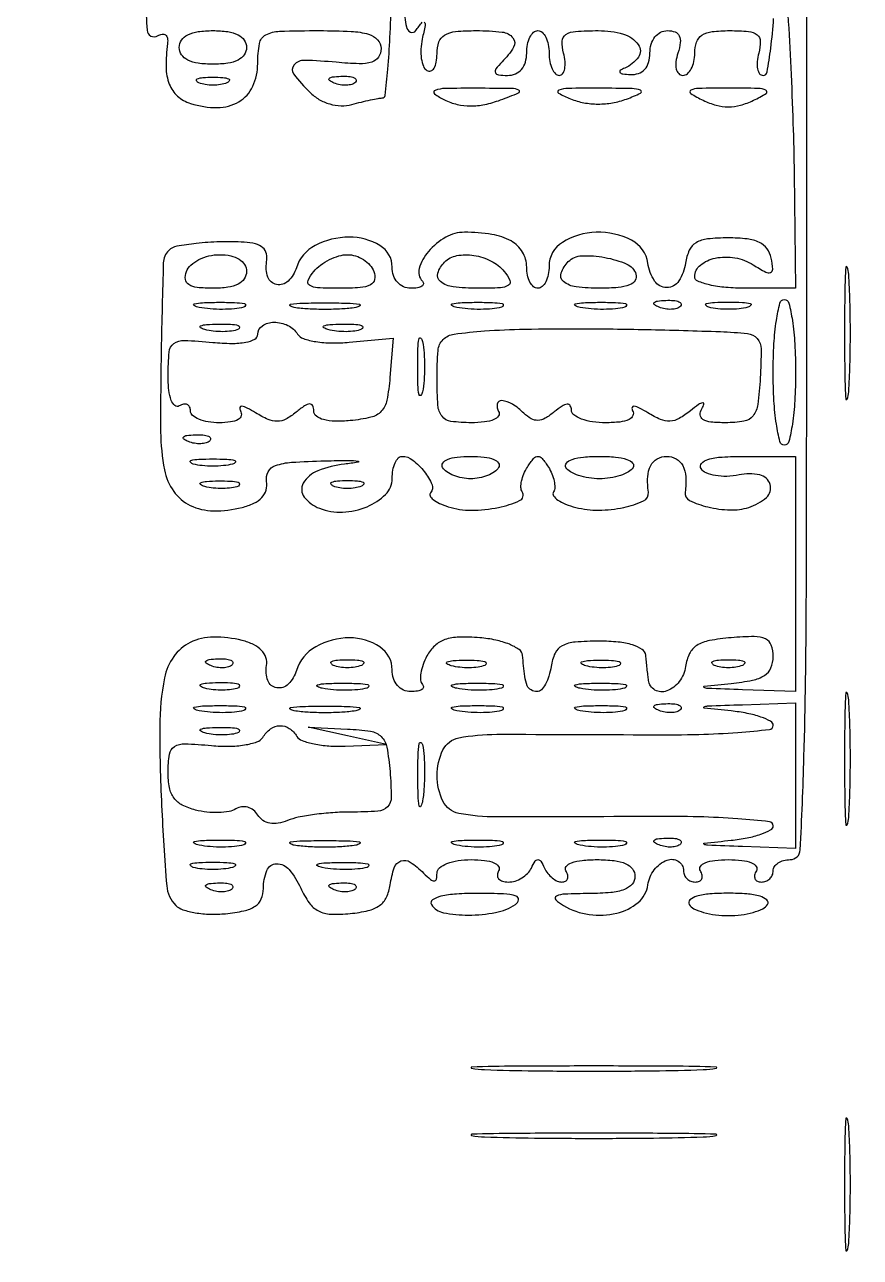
# Model space of a CAD drawing. Extents: x 23 to 255, y 40 to 184.
# Drawn here: x 89.27 to 95.58, y 144.62 to 153.93 of the extents above; entities that cross this region are included whole.
import ezdxf

# ---------------------------------------------------------------- set-up
doc = ezdxf.new("R2010")
doc.units = 0
doc.header["$MEASUREMENT"] = 0

msp = doc.modelspace()

# ---------------------------------------------------------------- linework, layer by layer
for points in [[(207.919475, 175.632891, 0.000007), (191.762556, 175.634099, 0.00002), (173.0434, 175.634494, 0.000013), (151.49745, 175.633531)], [(95.643508, 167.978635, 0.00017), (95.659018, 163.3626, 0.000318), (95.676122, 159.418744, 0.000529), (95.69618, 156.092772, 0.000016), (95.717608, 153.083264, 0.196413), (95.732124, 153.04845, 0.641779), (95.746171, 153.05363, 0.004811), (95.756896, 153.214081, 0.009203), (95.764698, 153.41547, 0.005078), (95.7672, 153.6618, -0.011204), (95.772985, 153.91992, -0.021225), (95.791109, 154.1271, -0.017994), (95.817012, 154.282005, -0.356306), (95.8518, 154.3104, -0.409513), (95.892934, 154.269922, -0.000396), (95.914943, 152.8299, -0.002658), (95.93147, 151.028671, -0.000965), (95.9364, 148.473), (95.9364, 142.6356)], [(95.032198, 154.006053, -0.003667), (95.053948, 153.607559, -0.00363), (95.070747, 153.18713, -0.004981), (95.079342, 152.80875), (95.0904, 151.9416), (94.7097, 151.9416, -0.02161), (94.56379, 151.947909, -0.034733), (94.440831, 151.967231, -0.0387), (94.351941, 151.994988, -0.306809), (94.329, 152.028855, -0.227695), (94.37126, 152.116843, -0.119053), (94.483838, 152.169608, -0.09394), (94.632688, 152.171688, -0.096521), (94.770415, 152.118933, 0.014115), (94.864653, 152.063715, 0.217194), (94.901268, 152.060999, 0.336349), (94.917386, 152.086247, 0.027382), (94.9061, 152.169032, 0.111014), (94.87494, 152.240454, 0.12489), (94.817257, 152.288043, 0.082948), (94.723967, 152.314444, 0.027576), (94.581641, 152.3223, 0.025371), (94.426118, 152.314403, 0.108537), (94.338407, 152.285562, 0.155), (94.287658, 152.228776, 0.070288), (94.259666, 152.13195, -0.108467), (94.209241, 151.996825, -0.253878), (94.117548, 151.946698, -0.254861), (94.025856, 151.996322, -0.10891), (93.975334, 152.131086, 0.243773), (93.851557, 152.304489, 0.126159), (93.584865, 152.36459, 0.131294), (93.329238, 152.288186, 0.260479), (93.2292, 152.109188, -0.048508), (93.222963, 152.045053, -0.068509), (93.204349, 151.990829, -0.088693), (93.176905, 151.954306, -0.18959), (93.1446, 151.9416, -0.182536), (93.112307, 151.953796, -0.0909), (93.084851, 151.988644, -0.070807), (93.066249, 152.040469, -0.050854), (93.06, 152.101749, 0.13601), (93.028485, 152.215461, 0.130601), (92.942575, 152.298823, 0.089839), (92.797161, 152.348861, 0.038072), (92.590757, 152.3646, 0.129952), (92.448972, 152.327117, 0.086294), (92.318416, 152.219567, 0.105174), (92.248827, 152.092182, 0.27563), (92.273377, 151.995023, -0.222224), (92.280661, 151.974946, -0.237774), (92.269688, 151.957293, -0.101051), (92.236375, 151.945271, -0.036245), (92.1858, 151.9416, -0.104655), (92.13013, 151.953381, -0.10773), (92.084666, 151.98665, -0.100734), (92.055061, 152.037924, -0.080888), (92.0448, 152.100933, 0.263454), (91.952312, 152.26428, 0.137308), (91.719453, 152.328095, 0.118807), (91.462517, 152.264693, 0.198817), (91.321323, 152.097009, -0.122667), (91.2593, 151.996175, -0.246707), (91.172281, 151.970067, -0.264814), (91.106258, 152.026818, -0.130651), (91.096759, 152.140727, 0.102772), (91.09502, 152.202357, 0.155158), (91.067587, 152.248031, 0.119681), (91.012206, 152.277133, 0.048898), (90.927559, 152.289742, 0.018559), (90.742089, 152.292162, 0.021311), (90.565369, 152.28036, 0.018849), (90.418423, 152.258603, 0.147081), (90.357621, 152.227199, 0.195688), (90.316671, 152.134377, 0.002452), (90.300783, 151.47485, 0.006231), (90.296636, 150.857854, 0.047611), (90.325819, 150.569587, 0.104547), (90.394867, 150.408247, 0.127784), (90.519592, 150.302361, 0.110194), (90.695632, 150.261106, 0.064238), (90.911962, 150.286665, 0.049524), (91.000048, 150.318308, 0.09383), (91.06072, 150.362633, 0.118088), (91.09244, 150.418337, 0.11282), (91.096207, 150.483357, -0.169457), (91.108655, 150.556357, -0.183847), (91.163488, 150.602781, -0.068736), (91.28533, 150.627689, -0.010134), (91.5372, 150.63881, -0.003173), (91.720812, 150.642025, -0.044577), (91.786515, 150.636895, -0.847124), (91.786499, 150.627936, -0.012524), (91.68525, 150.61385, 0.06431), (91.48383, 150.56421, 0.172377), (91.373558, 150.469145, 0.302458), (91.380791, 150.365247, 0.137729), (91.495089, 150.280121, 0.103282), (91.670371, 150.251731, 0.085979), (91.855068, 150.292412, 0.098824), (91.994922, 150.385112, 0.199704), (92.0448, 150.505012, -0.042366), (92.050246, 150.569172, -0.061992), (92.066608, 150.623371, -0.081415), (92.090653, 150.660112, -0.210227), (92.119041, 150.6726, -0.168363), (92.199865, 150.64459, -0.06023), (92.287151, 150.556936, -0.064239), (92.345467, 150.458463, -0.307082), (92.333791, 150.397591, 0.326714), (92.330245, 150.374724, 0.106572), (92.353301, 150.346793, 0.060156), (92.401229, 150.317525, 0.030189), (92.46753, 150.291986, 0.078663), (92.641165, 150.265685, 0.047863), (92.848081, 150.286933, 0.057853), (93.006828, 150.338408, 0.451148), (93.026742, 150.404169, -0.136073), (93.016943, 150.437854, -0.054171), (93.021578, 150.486172, -0.048324), (93.038324, 150.540224, -0.043661), (93.065582, 150.592039, -0.02686), (93.112743, 150.657371, -0.226729), (93.1446, 150.6726, -0.226729), (93.176457, 150.657371, -0.02686), (93.223618, 150.592039, -0.043661), (93.250876, 150.540224, -0.048324), (93.267622, 150.486172, -0.054171), (93.272257, 150.437854, -0.136073), (93.262458, 150.404169, 0.297134), (93.263152, 150.375348, 0.090474), (93.295433, 150.342859, 0.058279), (93.353949, 150.311517, 0.03236), (93.431134, 150.286741, 0.06407), (93.604165, 150.266239, 0.049738), (93.792826, 150.286965, 0.054309), (93.942232, 150.336033, 0.333163), (93.978863, 150.402806, -0.048535), (93.973758, 150.51763, -0.105922), (93.996606, 150.602284, -0.145794), (94.045843, 150.653652, -0.129981), (94.1175, 150.6726, -0.129981), (94.189157, 150.653652, -0.145794), (94.238394, 150.602284, -0.105922), (94.261242, 150.51763, -0.048535), (94.256137, 150.402806, 0.326328), (94.289821, 150.339568, 0.053908), (94.428007, 150.290254, 0.051094), (94.596364, 150.267735, 0.084752), (94.7379, 150.287425, 0.105067), (94.870016, 150.362491, 0.292851), (94.897692, 150.460595, 0.275105), (94.819484, 150.531872, 0.100217), (94.66356, 150.532242, -0.040942), (94.571515, 150.521558, -0.049251), (94.484612, 150.527189, -0.056725), (94.414887, 150.546971, -0.15816), (94.376567, 150.579477, -0.33475), (94.380265, 150.619344, -0.139839), (94.428968, 150.649499, -0.05423), (94.535164, 150.667528, -0.014954), (94.704707, 150.6726), (95.0904, 150.6726), (95.0904, 149.7843), (95.0904, 148.896), (94.68855, 148.910222, -0.00068), (94.425965, 148.919872, -0.11872), (94.399192, 148.92741, -0.729522), (94.400902, 148.93582, -0.001385), (94.60395, 148.957628, 0.022913), (94.764821, 148.981949, 0.093266), (94.856246, 149.018662, 0.152353), (94.90414, 149.075458, 0.099877), (94.9212, 149.160014, 0.08384), (94.90652, 149.246948, 0.206067), (94.863676, 149.293773, 0.110013), (94.778243, 149.311464, 0.016905), (94.60395, 149.302957, 0.024614), (94.439668, 149.281179, 0.09543), (94.344389, 149.244082, 0.139488), (94.289267, 149.182739, 0.078602), (94.259666, 149.08635, -0.12598), (94.212427, 148.971988, -0.142681), (94.117819, 148.900812, -0.223538), (94.028603, 148.907812, -0.236331), (93.980025, 148.9806, -0.002297), (93.975219, 149.020537, -0.001128), (93.96945, 149.071413, -0.001119), (93.963694, 149.124291, -0.001628), (93.958875, 149.17095, 0.22754), (93.932147, 149.214826, 0.070609), (93.860197, 149.24828, 0.049393), (93.751291, 149.26985, 0.024211), (93.6099, 149.2767, 0.019116), (93.425154, 149.269634, 0.101285), (93.32832, 149.241963, 0.164128), (93.274111, 149.185522, 0.074836), (93.244466, 149.08635, -0.038382), (93.228338, 149.013479, -0.053191), (93.20225, 148.951915, -0.065793), (93.170844, 148.909601, -0.202946), (93.138716, 148.896, -0.129874), (93.092989, 148.908081, -0.16966), (93.06473, 148.940427, -0.063554), (93.046752, 149.009389, -0.007102), (93.028275, 149.17095, 0.221031), (93.003109, 149.213438, 0.053332), (92.929251, 149.253255, 0.044777), (92.826141, 149.284967, 0.031484), (92.705983, 149.302627, 0.026604), (92.548995, 149.307305, 0.07697), (92.442259, 149.288208, 0.10557), (92.366119, 149.24246, 0.082184), (92.30711, 149.1657, 0.036729), (92.277679, 149.099436, 0.047492), (92.261248, 149.034992, 0.055595), (92.258903, 148.981284, 0.181446), (92.273377, 148.949423, -0.222224), (92.280661, 148.929346, -0.237774), (92.269688, 148.911693, -0.101051), (92.236375, 148.899671, -0.036245), (92.1858, 148.896, -0.105148), (92.129557, 148.90796, -0.110472), (92.08419, 148.941675, -0.10159), (92.054901, 148.994139, -0.076818), (92.0448, 149.059499, 0.250253), (91.952151, 149.233016, 0.149723), (91.722625, 149.302183, 0.128354), (91.467291, 149.234297, 0.189286), (91.322848, 149.056216, -0.119188), (91.26037, 148.953061, -0.241714), (91.172518, 148.924472, -0.271664), (91.106115, 148.979302, -0.132212), (91.096207, 149.092723, 0.125544), (91.091713, 149.153315, 0.112544), (91.058827, 149.2072, 0.088382), (90.997796, 149.250992, 0.050088), (90.911962, 149.281935, 0.064238), (90.695632, 149.307494, 0.110194), (90.519592, 149.266239, 0.127784), (90.394867, 149.160353, 0.104547), (90.325819, 148.999013, 0.048702), (90.289415, 148.631435, 0.012652), (90.303643, 148.036609, 0.007063), (90.342111, 147.430103, 0.178854), (90.410404, 147.281756, 0.11932), (90.464292, 147.248874, 0.036231), (90.55795, 147.226159, 0.033995), (90.670212, 147.215175, 0.031231), (90.786192, 147.218988, 0.028025), (90.925462, 147.240227, 0.094755), (91.009969, 147.27559, 0.144332), (91.055761, 147.330083, 0.102848), (91.072259, 147.40857, -0.094309), (91.098633, 147.545503, -0.30358), (91.171317, 147.595548, -0.226163), (91.266425, 147.551775, -0.066873), (91.35403, 147.412376, 0.04617), (91.418027, 147.300552, 0.121449), (91.48717, 147.240274, 0.109575), (91.581019, 147.215608, 0.033738), (91.728158, 147.219835, 0.033407), (91.864132, 147.242191, 0.098793), (91.949876, 147.281173, 0.12737), (92.001632, 147.3434, 0.074972), (92.029534, 147.43665, -0.045771), (92.060152, 147.565925, -0.230992), (92.110763, 147.617285, -0.23737), (92.181279, 147.608253, -0.048009), (92.28168, 147.52548, 0.018208), (92.334248, 147.476607, 0.180052), (92.36205, 147.46626, 0.354955), (92.378444, 147.479576, 0.051663), (92.3832, 147.52548, -0.226479), (92.401978, 147.56481, -0.076668), (92.458265, 147.597553, -0.057201), (92.541661, 147.619699, -0.036337), (92.641993, 147.627, -0.027979), (92.742217, 147.621387, -0.069343), (92.813305, 147.603209, -0.145541), (92.847666, 147.575544, -0.297719), (92.8485, 147.5424, 0.129002), (92.838661, 147.51025, 0.189552), (92.848246, 147.482651, 0.14589), (92.877142, 147.464043, 0.070719), (92.921057, 147.4578, 0.076165), (92.972472, 147.465678, 0.060458), (93.023724, 147.488864, 0.061443), (93.067093, 147.523107, 0.085984), (93.09525, 147.56355, -0.029131), (93.122984, 147.614942, -0.260055), (93.1446, 147.627, -0.260055), (93.166216, 147.614942, -0.029131), (93.19395, 147.56355, 0.058714), (93.218964, 147.523109, 0.055996), (93.25305, 147.488864, 0.060477), (93.29062, 147.46557, 0.108982), (93.325843, 147.4578, 0.121914), (93.353069, 147.464539, 0.187673), (93.36878, 147.482651, 0.151112), (93.369973, 147.510041, 0.074422), (93.3561, 147.5424, -0.324134), (93.358559, 147.575876, -0.131914), (93.398184, 147.603469, -0.062116), (93.478025, 147.62148, -0.024457), (93.590807, 147.627, -0.026953), (93.721355, 147.619958, -0.077288), (93.808818, 147.596498, -0.129068), (93.859108, 147.556406, -0.161646), (93.8778, 147.5001, -0.179177), (93.856281, 147.441978, -0.126423), (93.798646, 147.401687, -0.068055), (93.695443, 147.378318, -0.019838), (93.53235, 147.370627, 0.007169), (93.34887, 147.36663, 0.09929), (93.284649, 147.351318, 0.52387), (93.279923, 147.324383, 0.063134), (93.337107, 147.280616, 0.095969), (93.532801, 147.212312, 0.096357), (93.73955, 147.222172, 0.114347), (93.901335, 147.303841, 0.185725), (93.975334, 147.43665, -0.128927), (94.023077, 147.550358, -0.136427), (94.119624, 147.623095, -0.239389), (94.204501, 147.614968, -0.256783), (94.2444, 147.5424, 0.105053), (94.251258, 147.51012, 0.099167), (94.270718, 147.482651, 0.09642), (94.299793, 147.46424, 0.093332), (94.333993, 147.4578, 0.108972), (94.364021, 147.464423, 0.182303), (94.381909, 147.482651, 0.161196), (94.384541, 147.510074, 0.082592), (94.3713, 147.5424, -0.302575), (94.372431, 147.575605, -0.143113), (94.407712, 147.603259, -0.067954), (94.480351, 147.621406, -0.027283), (94.5828, 147.627, -0.027283), (94.685249, 147.621406, -0.067954), (94.757888, 147.603259, -0.143113), (94.793169, 147.575605, -0.302575), (94.7943, 147.5424, 0.082592), (94.781059, 147.510074, 0.161196), (94.783691, 147.482651, 0.182303), (94.801579, 147.464423, 0.108972), (94.831607, 147.4578, 0.093332), (94.865807, 147.46424, 0.09642), (94.894882, 147.482651, 0.099167), (94.914342, 147.51012, 0.105053), (94.9212, 147.5424, -0.148195), (94.930977, 147.574663, -0.098894), (94.958477, 147.602149, -0.082425), (94.999586, 147.620681, -0.064853), (95.0481, 147.627, 0.399469), (95.125651, 147.700723, 0.005643), (95.153257, 148.4025, 0.006275), (95.171205, 149.561892, 0.000732), (95.175, 152.1531), (95.175, 156.6792)], [(90.183312, 154.335568, 0.018144), (90.193934, 153.890059, 0.567345), (90.273858, 153.848597, -0.097575), (90.307067, 153.861061, -0.210354), (90.332996, 153.854435, -0.185919), (90.347756, 153.829719, -0.07693), (90.348435, 153.79014, 0.03685), (90.337222, 153.611686, 0.089045), (90.361907, 153.482309, 0.120353), (90.423434, 153.393469, 0.104932), (90.522, 153.3375, 0.076803), (90.725148, 153.30596, 0.135097), (90.887877, 153.350619, 0.152673), (90.992058, 153.466711, 0.107504), (91.0296, 153.639301, -0.044113), (91.042886, 153.789598, -0.230086), (91.090416, 153.854973, -0.114903), (91.193612, 153.882541, -0.008063), (91.4949, 153.8874, -0.01148), (91.735635, 153.881872, -0.059575), (91.866575, 153.860078, -0.136968), (91.934392, 153.81792, -0.187754), (91.9602, 153.751614, -0.145258), (91.941175, 153.68751, -0.176021), (91.891368, 153.650012, -0.082018), (91.795564, 153.637176, -0.01615), (91.6218, 153.6481, 0.017126), (91.383279, 153.662627, 0.222794), (91.303936, 153.627967, 0.358306), (91.301719, 153.559601, 0.032437), (91.422912, 153.421574, 0.064165), (91.491898, 153.368337, 0.061936), (91.572938, 153.333559, 0.063262), (91.658343, 153.320188, 0.072934), (91.740162, 153.329776, -0.006107), (91.812019, 153.348128, -0.007051), (91.880949, 153.363813, -0.006382), (91.939616, 153.375515, -0.040491), (91.969848, 153.378645, 0.375762), (91.991154, 153.398143, 0.004695), (92.011314, 153.596237, 0.010906), (92.028088, 153.834729, 0.006592), (92.038061, 154.117763, -0.00379)], [(92.135129, 154.060232, 0.042313), (92.151532, 153.916235, 0.239067), (92.182585, 153.876823, 0.360697), (92.222634, 153.8874, -0.013292), (92.270973, 153.951406, -0.486285)], [(92.286982, 153.951281, -0.215006), (92.29275, 153.9271, -0.006581), (92.271581, 153.824034, 0.040817), (92.261283, 153.74773, 0.049698), (92.264651, 153.675742, 0.05755), (92.280065, 153.618043, 0.161689), (92.306542, 153.586391, 0.229469), (92.335509, 153.583413, 0.171247), (92.360682, 153.6041, 0.093288), (92.37774, 153.649742, 0.042935), (92.3832, 153.713207, -0.081867), (92.397754, 153.801503, -0.17998), (92.440302, 153.853808, -0.111086), (92.523281, 153.880434, -0.022313), (92.6793, 153.8874, -0.02708), (92.875301, 153.876777, -0.196168), (92.95666, 153.832782, -0.320638), (92.96147, 153.761209, -0.058051), (92.87388, 153.65052, 0.02847), (92.827412, 153.598436, 0.273085), (92.823472, 153.57015, 0.272121), (92.84634, 153.552959, 0.028321), (92.91618, 153.549, 0.101665), (92.974825, 153.561049, 0.115772), (93.020872, 153.595032, 0.104948), (93.050027, 153.648992, 0.071681), (93.06, 153.7182, -0.048028), (93.066234, 153.782954, -0.068025), (93.084851, 153.837697, -0.088204), (93.112293, 153.874585, -0.191087), (93.1446, 153.8874, -0.191087), (93.176907, 153.874585, -0.088204), (93.204349, 153.837697, -0.068025), (93.222966, 153.782954, -0.048028), (93.2292, 153.7182, 0.043375), (93.23483, 153.653427, 0.063112), (93.251725, 153.598703, 0.082769), (93.276567, 153.561653, 0.206609), (93.30588, 153.549, 0.24384), (93.331583, 153.562328, 0.106581), (93.347037, 153.598703, 0.070464), (93.349701, 153.653369, 0.040966), (93.338313, 153.7182, -0.070855), (93.327975, 153.808246, -0.247294), (93.355721, 153.857613, -0.128259), (93.429527, 153.881971, -0.015915), (93.600033, 153.8874, -0.068195), (93.790299, 153.861328, -0.172084), (93.903004, 153.782021, -0.317659), (93.903159, 153.686625, -0.144426), (93.80025, 153.605029, 0.051902), (93.766576, 153.587187, 0.449116), (93.764543, 153.572291, 0.185333), (93.786158, 153.560604, 0.021021), (93.84255, 153.555679, 0.092633), (93.904737, 153.564421, 0.127577), (93.951779, 153.595119, 0.11638), (93.980776, 153.647312, 0.06896), (93.9906, 153.7182, -0.071988), (94.000238, 153.784792, -0.094596), (94.028325, 153.839262, -0.107599), (94.07116, 153.874738, -0.119902), (94.123201, 153.8874, -0.088639), (94.180331, 153.877192, -0.197727), (94.21223, 153.847828, -0.144755), (94.219898, 153.796681, -0.042184), (94.2021, 153.7182, 0.043987), (94.18721, 153.651429, 0.086344), (94.189421, 153.597202, 0.136392), (94.207736, 153.562376, 0.20676), (94.238699, 153.549, 0.180959), (94.273166, 153.561896, 0.091371), (94.302474, 153.598703, 0.071326), (94.322327, 153.653459, 0.051399), (94.329, 153.7182, -0.082653), (94.342836, 153.801326, -0.169188), (94.383108, 153.852678, -0.114737), (94.45934, 153.87982, -0.028403), (94.592667, 153.8874, -0.021128), (94.734865, 153.881389, -0.144081), (94.799605, 153.856227, -0.233655), (94.823693, 153.80697, -0.062969), (94.812087, 153.7182, 0.040966), (94.800699, 153.653369, 0.070464), (94.803363, 153.598703, 0.106581), (94.818817, 153.562328, 0.24384), (94.84452, 153.549, 0.364468), (94.875504, 153.575045, 0.011008), (94.902694, 153.754023, 0.016985), (94.924115, 153.979356, 0.010304)]]:
    msp.add_lwpolyline(points, format="xyb")
for points in [[(90.945, 153.7605, -0.152103), (90.927903, 153.705598, -0.12651), (90.88155, 153.665325, -0.082504), (90.803048, 153.641126, -0.033607), (90.6912, 153.6336, -0.033607), (90.579352, 153.641126, -0.082504), (90.50085, 153.665325, -0.12651), (90.454497, 153.705598, -0.152103), (90.4374, 153.7605, -0.152103), (90.454497, 153.815402, -0.12651), (90.50085, 153.855675, -0.082504), (90.579352, 153.879874, -0.033607), (90.6912, 153.8874, -0.033607), (90.803048, 153.879874, -0.082504), (90.88155, 153.855675, -0.12651), (90.927903, 153.815402, -0.152103)], [(90.79695, 153.492971, -0.057986), (90.748727, 153.479745, -0.037979), (90.6912, 153.475369, -0.037979), (90.633673, 153.479745, -0.057986), (90.58545, 153.492971, -0.174857), (90.567736, 153.508815, -0.447206), (90.572892, 153.523107, -0.078554), (90.615784, 153.533003, -0.017491), (90.6912, 153.535642, -0.017491), (90.766616, 153.533003, -0.078554), (90.809508, 153.523107, -0.447206), (90.814664, 153.508815, -0.174857)], [(91.768087, 153.497887, -0.126455), (91.740429, 153.481539, -0.060344), (91.699372, 153.474842, -0.05415), (91.652203, 153.478008, -0.051402), (91.605938, 153.491209, -0.054073), (91.570687, 153.509952, -0.470617), (91.569228, 153.52537, -0.168741), (91.593911, 153.537326, -0.018894), (91.65705, 153.542321, -0.028489), (91.715947, 153.541391, -0.077125), (91.756554, 153.532024, -0.208169), (91.771997, 153.516403, -0.296942)], [(92.43911, 153.364511, 0.054695), (92.535671, 153.330212, 0.057504), (92.635737, 153.318437, 0.052639), (92.743231, 153.329541, 0.035311), (92.86211, 153.363558, 0.011253), (92.999542, 153.417147, 0.646878), (93.00012, 153.43771, 0.11017), (92.947346, 153.450129, 0.002354), (92.6793, 153.451995, 0.004827), (92.444336, 153.450256, 0.083252), (92.369056, 153.436311, 0.592973), (92.365054, 153.410013, 0.050236)], [(93.391151, 153.372021, 0.049177), (93.491831, 153.342849, 0.045192), (93.599199, 153.332787, 0.04448), (93.708308, 153.342171, 0.044348), (93.814151, 153.370705, 0.022452), (93.920339, 153.415208, 0.654999), (93.919667, 153.437099, 0.091161), (93.855899, 153.449925, 0.003389), (93.6099, 153.452359, 0.004038), (93.372132, 153.451179, 0.084935), (93.302678, 153.43836, 0.640411), (93.300828, 153.415181, 0.032736)], [(94.39245, 153.361146, 0.045146), (94.49136, 153.324013, 0.067329), (94.5828, 153.311644, 0.067329), (94.67424, 153.324013, 0.045146), (94.77315, 153.361146, 0.026037), (94.867272, 153.412741, 0.592222), (94.865994, 153.437273, 0.108652), (94.807721, 153.451097, 0.004116), (94.5828, 153.452948, 0.004116), (94.357879, 153.451097, 0.108652), (94.299606, 153.437273, 0.592222), (94.298328, 153.412741, 0.026037)], [(90.945, 152.0685, -0.151352), (90.928031, 152.013727, -0.126184), (90.881993, 151.973437, -0.082911), (90.804213, 151.94917, -0.034258), (90.693855, 151.9416, -0.023909), (90.572777, 151.947393, -0.116597), (90.508245, 151.969336, -0.230808), (90.483539, 152.008987, -0.118031), (90.491406, 152.0685, -0.119725), (90.524969, 152.117064, -0.065064), (90.585267, 152.158123, -0.059009), (90.661509, 152.185952, -0.058092), (90.742551, 152.1954, -0.05124), (90.825824, 152.186844, -0.089017), (90.890109, 152.160993, -0.115825), (90.930398, 152.120287, -0.138282)], [(91.906194, 152.0685, -0.140942), (91.911425, 152.008076, -0.232965), (91.881017, 151.968194, -0.098178), (91.802917, 151.946927, -0.017536), (91.651086, 151.9416, -0.01046), (91.480883, 151.945161, -0.132519), (91.420313, 151.964253, -0.37718), (91.409698, 152.001086, -0.063072), (91.4526, 152.0685, -0.060264), (91.503938, 152.117069, -0.043957), (91.570981, 152.158123, -0.044601), (91.642646, 152.186122, -0.070946), (91.707708, 152.1954, -0.077417), (91.76861, 152.185913, -0.06504), (91.827801, 152.158123, -0.066762), (91.876391, 152.117016, -0.092486)], [(92.8908, 152.0685, -0.064036), (92.933486, 152.001139, -0.377801), (92.922655, 151.964239, -0.131096), (92.861432, 151.945158, -0.010356), (92.689659, 151.9416, -0.029224), (92.505144, 151.952394, -0.138727), (92.408364, 151.992465, -0.312609), (92.388969, 152.055934, -0.119566), (92.4396, 152.139, -0.151183), (92.532651, 152.188072, -0.085257), (92.6614, 152.190017, -0.079669), (92.792132, 152.147563, -0.101615)], [(93.885376, 152.04735, -0.231864), (93.879009, 152.001646, -0.151499), (93.836693, 151.967705, -0.072044), (93.750824, 151.947468, -0.021906), (93.61695, 151.9416, -0.029462), (93.432708, 151.952466, -0.144553), (93.337919, 151.993094, -0.314848), (93.320174, 152.057537, -0.111472), (93.374084, 152.142884, -0.189347), (93.476256, 152.187429, -0.055454), (93.650243, 152.174544, -0.055592), (93.814992, 152.12434, -0.214886)], [(95.460099, 151.6032, 0.002911), (95.461953, 151.284713, 0.014551), (95.469226, 151.106307, 0.813012), (95.479871, 151.104854, 0.067956), (95.491171, 151.15905, 0.01099), (95.500856, 151.361252, 0.006471), (95.503988, 151.6032, 0.006471), (95.500856, 151.845148, 0.01099), (95.491171, 152.04735, 0.067956), (95.479871, 152.101546, 0.813012), (95.469226, 152.100093, 0.014551), (95.461953, 151.921687, 0.002911)], [(90.924836, 151.798873, -0.041951), (90.854835, 151.786699, -0.020826), (90.764768, 151.78249, -0.020511), (90.670451, 151.785884, -0.028254), (90.586436, 151.797166, -0.082665), (90.549035, 151.811028, -0.67161), (90.55071, 151.823652, -0.053901), (90.612615, 151.832903, -0.008901), (90.7335, 151.835665, -0.009782), (90.855191, 151.833898, -0.038992), (90.929295, 151.825562, -0.417468), (90.937912, 151.812688, -0.285845)], [(91.76985, 151.796405, -0.023547), (91.663912, 151.785427, -0.014044), (91.5372, 151.781867, -0.014044), (91.410488, 151.785427, -0.023547), (91.30455, 151.796405, -0.124239), (91.27389, 151.809279, -0.664672), (91.276923, 151.821296, -0.03126), (91.370486, 151.829536, -0.006336), (91.5372, 151.831648, -0.006336), (91.703914, 151.829536, -0.03126), (91.797477, 151.821296, -0.664672), (91.80051, 151.809279, -0.124239)], [(92.870636, 151.798873, -0.041951), (92.800635, 151.786699, -0.020826), (92.710568, 151.78249, -0.020511), (92.616251, 151.785884, -0.028254), (92.532236, 151.797166, -0.082665), (92.494835, 151.811028, -0.67161), (92.49651, 151.823652, -0.053901), (92.558415, 151.832903, -0.008901), (92.6793, 151.835665, -0.009782), (92.800991, 151.833898, -0.038992), (92.875095, 151.825562, -0.417468), (92.883712, 151.812688, -0.285845)], [(93.801236, 151.798873, -0.041951), (93.731235, 151.786699, -0.020826), (93.641168, 151.78249, -0.020511), (93.546851, 151.785884, -0.028254), (93.462836, 151.797166, -0.082665), (93.425435, 151.811028, -0.67161), (93.42711, 151.823652, -0.053901), (93.489015, 151.832903, -0.008901), (93.6099, 151.835665, -0.009782), (93.731591, 151.833898, -0.038992), (93.805695, 151.825562, -0.417468), (93.814312, 151.812688, -0.285845)], [(94.221487, 151.805888, -0.126455), (94.193829, 151.789539, -0.060344), (94.152772, 151.782842, -0.05415), (94.105603, 151.786008, -0.051402), (94.059338, 151.799209, -0.054073), (94.024087, 151.817952, -0.470617), (94.022628, 151.83337, -0.168741), (94.047311, 151.845326, -0.018894), (94.11045, 151.850321, -0.028489), (94.169347, 151.849391, -0.077125), (94.209954, 151.840024, -0.208169), (94.225397, 151.824403, -0.296942)], [(94.73085, 151.798683, -0.039571), (94.663401, 151.786652, -0.024357), (94.5828, 151.782724, -0.024357), (94.502199, 151.786652, -0.039571), (94.43475, 151.798683, -0.161593), (94.412827, 151.812922, -0.542911), (94.417169, 151.826008, -0.052887), (94.476882, 151.835028, -0.011065), (94.5828, 151.837373, -0.011065), (94.688718, 151.835028, -0.052887), (94.748431, 151.826008, -0.542911), (94.752773, 151.812922, -0.161593)], [(95.0904, 151.3071, -0.013867), (95.084448, 151.092506, -0.024301), (95.065996, 150.915825, -0.022017), (95.039685, 150.783773, -0.345347), (95.0058, 150.7572, -0.345347), (94.971915, 150.783773, -0.022017), (94.945604, 150.915825, -0.024301), (94.927152, 151.092506, -0.013867), (94.9212, 151.3071, -0.013867), (94.927152, 151.521694, -0.024301), (94.945604, 151.698375, -0.022017), (94.971915, 151.830427, -0.345347), (95.0058, 151.857, -0.345347), (95.039685, 151.830427, -0.022017), (95.065996, 151.698375, -0.024301), (95.084448, 151.521694, -0.013867)], [(91.330608, 151.595258, 0.178843), (91.374019, 151.561338, 0.03864), (91.468312, 151.539052, 0.035566), (91.588275, 151.528981, 0.026939), (91.720303, 151.534426), (92.052804, 151.566135), (92.027652, 151.267417, -0.026407), (92.004115, 151.096439, -0.139809), (91.961946, 151.012892, -0.151038), (91.883847, 150.967578, -0.032465), (91.72755, 150.94219, -0.02778), (91.612653, 150.937525, -0.061901), (91.526128, 150.949597, -0.099417), (91.472006, 150.976441, -0.232079), (91.4526, 151.015999, 0.105275), (91.444285, 151.055053, 0.317865), (91.422142, 151.068198, 0.132585), (91.38332, 151.054314, 0.021414), (91.31883, 151.005299, -0.049541), (91.242736, 150.953938, -0.120893), (91.177718, 150.937051, -0.108188), (91.107695, 150.951395, -0.035179), (91.013878, 151.001185, 0.020084), (90.950312, 151.037419, 0.085006), (90.908704, 151.05067, 0.395276), (90.894681, 151.040783, 0.191639), (90.89884, 151.017246, -0.20651), (90.904244, 150.980565, -0.201231), (90.881338, 150.95094, -0.096415), (90.825022, 150.932075, -0.03276), (90.738493, 150.9264, -0.039491), (90.655595, 150.932958, -0.058692), (90.585595, 150.952718, -0.077186), (90.53794, 150.981703, -0.221071), (90.522, 151.015993, 0.108972), (90.515377, 151.046021, 0.182303), (90.497149, 151.063909, 0.161196), (90.469726, 151.066541, 0.082592), (90.4374, 151.0533, -0.319801), (90.403979, 151.055491, -0.134213), (90.376372, 151.094206, -0.06325), (90.358334, 151.172553, -0.024994), (90.3528, 151.283193, -0.022444), (90.360745, 151.460107, -0.214433), (90.396895, 151.524397, -0.171045), (90.473836, 151.547969, -0.013389), (90.6912, 151.5331, 0.020808), (90.832842, 151.525519, 0.04774), (90.939192, 151.534426, 0.074408), (91.007175, 151.557522, 0.280733), (91.0296, 151.594314, -0.253248), (91.064665, 151.659104, -0.144883), (91.152161, 151.6853, -0.113487), (91.256995, 151.661541, -0.143051)], [(90.88316, 151.632308, -0.06278), (90.832574, 151.618901, -0.030339), (90.765649, 151.614006, -0.029507), (90.694299, 151.617337, -0.037336), (90.62936, 151.629173, -0.087174), (90.596732, 151.644091, -0.597527), (90.598216, 151.657637, -0.080377), (90.64313, 151.667872, -0.012823), (90.7335, 151.671307, -0.014395), (90.824878, 151.669805, -0.052471), (90.882155, 151.661144, -0.333666), (90.893056, 151.647435, -0.31318)], [(91.81376, 151.632308, -0.06278), (91.763174, 151.618901, -0.030339), (91.696249, 151.614006, -0.029507), (91.624899, 151.617337, -0.037336), (91.55996, 151.629173, -0.087174), (91.527332, 151.644091, -0.597527), (91.528816, 151.657637, -0.080377), (91.57373, 151.667872, -0.012823), (91.6641, 151.671307, -0.014395), (91.755478, 151.669805, -0.052471), (91.812755, 151.661144, -0.333666), (91.823656, 151.647435, -0.31318)], [(92.273705, 151.15905, -0.142433), (92.260275, 151.132822, -0.611425), (92.247812, 151.136446, -0.039503), (92.239247, 151.213068, -0.008087), (92.237042, 151.3494, -0.008087), (92.239247, 151.485732, -0.039503), (92.247812, 151.562354, -0.611425), (92.260275, 151.565978, -0.142433), (92.273705, 151.53975, -0.029693), (92.285119, 151.45306, -0.017887), (92.288829, 151.3494, -0.017887), (92.285119, 151.24574, -0.029693)], [(94.522777, 151.614359, -0.017857), (94.727831, 151.59988, -0.19081), (94.80037, 151.561811, -0.17887), (94.829658, 151.483149, -0.015342), (94.823487, 151.2648, -0.017239), (94.804745, 151.064743, -0.133625), (94.769075, 150.978837, -0.188773), (94.700598, 150.937938, -0.041336), (94.561267, 150.9264, -0.02375), (94.451045, 150.931638, -0.110273), (94.390829, 150.951236, -0.253553), (94.370573, 150.985039, -0.1471), (94.382547, 151.03215, 0.061688), (94.398067, 151.067114, 0.562308), (94.38908, 151.077158, 0.112397), (94.357758, 151.063639, 0.012673), (94.29607, 151.01609, -0.042206), (94.211016, 150.958192, -0.117266), (94.141981, 150.938353, -0.113479), (94.070019, 150.95142, -0.038177), (93.974878, 151.001185, 0.020084), (93.911312, 151.037419, 0.085006), (93.869704, 151.05067, 0.395276), (93.855681, 151.040783, 0.191639), (93.85984, 151.017246, -0.247737), (93.86237, 150.98003, -0.184953), (93.832833, 150.950386, -0.079934), (93.763713, 150.931857, -0.0256), (93.657193, 150.9264, -0.034895), (93.558071, 150.933326, -0.053088), (93.47442, 150.954294, -0.069251), (93.416958, 150.984941, -0.2401), (93.3984, 151.021359, 0.134457), (93.389215, 151.054897, 0.292437), (93.366367, 151.066421, 0.12283), (93.327112, 151.052258, 0.025509), (93.267915, 151.008024, -0.042065), (93.19961, 150.960423, -0.120388), (93.144459, 150.944268, -0.141388), (93.093554, 150.956488, -0.067324), (93.039495, 150.997665, 0.056605), (92.952553, 151.066872, 0.122994), (92.871953, 151.093088, 0.37701), (92.838362, 151.06748, 0.190233), (92.8485, 151.011, -0.297719), (92.847666, 150.977856, -0.145541), (92.813305, 150.950191, -0.069343), (92.742217, 150.932013, -0.027979), (92.641993, 150.9264, -0.032059), (92.488129, 150.936276, -0.198218), (92.42076, 150.974808, -0.14982), (92.389819, 151.056403, -0.016257), (92.3832, 151.259936, -0.018984), (92.391285, 151.472817, -0.179252), (92.428799, 151.554471, -0.164393), (92.512011, 151.595649, -0.015359), (92.74275, 151.619486, -0.01361), (93.043503, 151.633031, -0.005168), (93.463624, 151.636163, -0.004643), (93.963947, 151.630076, -0.003333)], [(90.668287, 150.790687, -0.126455), (90.640629, 150.774339, -0.060344), (90.599572, 150.767642, -0.05415), (90.552403, 150.770808, -0.051402), (90.506138, 150.784009, -0.054073), (90.470887, 150.802752, -0.470617), (90.469428, 150.81817, -0.168741), (90.494111, 150.830126, -0.018894), (90.55725, 150.835121, -0.028489), (90.616147, 150.834191, -0.077125), (90.656754, 150.824824, -0.208169), (90.672197, 150.809203, -0.296942)], [(90.83925, 150.614283, -0.039571), (90.771801, 150.602252, -0.024357), (90.6912, 150.598324, -0.024357), (90.610599, 150.602252, -0.039571), (90.54315, 150.614283, -0.161593), (90.521227, 150.628522, -0.542911), (90.525569, 150.641608, -0.052887), (90.585282, 150.650628, -0.011065), (90.6912, 150.652973, -0.011065), (90.797118, 150.650628, -0.052887), (90.856831, 150.641608, -0.542911), (90.861173, 150.628522, -0.161593)], [(92.8485, 150.588, -0.108893), (92.817012, 150.55556, -0.050757), (92.764804, 150.528251, -0.046925), (92.701781, 150.509669, -0.048273), (92.637, 150.5034, -0.048273), (92.572219, 150.509669, -0.046925), (92.509196, 150.528251, -0.050757), (92.456988, 150.55556, -0.108893), (92.4255, 150.588, -0.302575), (92.426631, 150.621205, -0.143113), (92.461912, 150.648859, -0.067954), (92.534551, 150.667006, -0.027283), (92.637, 150.6726, -0.027283), (92.739449, 150.667006, -0.067954), (92.812088, 150.648859, -0.143113), (92.847369, 150.621205, -0.302575)], [(93.8637, 150.588, -0.128561), (93.829588, 150.555481, -0.04604), (93.767578, 150.528251, -0.041947), (93.690869, 150.509649, -0.038534), (93.6099, 150.5034, -0.038534), (93.528931, 150.509649, -0.041947), (93.452222, 150.528251, -0.04604), (93.390212, 150.555481, -0.128561), (93.3561, 150.588, -0.340586), (93.35958, 150.621684, -0.123006), (93.402866, 150.649217, -0.057972), (93.488622, 150.667131, -0.022534), (93.6099, 150.6726, -0.022534), (93.731178, 150.667131, -0.057972), (93.816934, 150.649217, -0.123006), (93.86022, 150.621684, -0.340586)], [(90.88316, 150.447908, -0.06278), (90.832574, 150.434501, -0.030339), (90.765649, 150.429606, -0.029507), (90.694299, 150.432937, -0.037336), (90.62936, 150.444773, -0.087174), (90.596732, 150.459691, -0.597527), (90.598216, 150.473237, -0.080377), (90.64313, 150.483472, -0.012823), (90.7335, 150.486907, -0.014395), (90.824878, 150.485405, -0.052471), (90.882155, 150.476744, -0.333666), (90.893056, 150.463035, -0.31318)], [(91.81215, 150.447371, -0.057986), (91.763927, 150.434145, -0.037979), (91.7064, 150.429769, -0.037979), (91.648873, 150.434145, -0.057986), (91.60065, 150.447371, -0.174857), (91.582936, 150.463215, -0.447206), (91.588092, 150.477507, -0.078554), (91.630984, 150.487403, -0.017491), (91.7064, 150.490042, -0.017491), (91.781816, 150.487403, -0.078554), (91.824708, 150.477507, -0.447206), (91.829864, 150.463215, -0.174857)], [(90.837487, 149.098688, -0.126455), (90.809829, 149.082339, -0.060344), (90.768772, 149.075642, -0.05415), (90.721603, 149.078808, -0.051402), (90.675338, 149.092009, -0.054073), (90.640087, 149.110752, -0.470617), (90.638628, 149.12617, -0.168741), (90.663311, 149.138126, -0.018894), (90.72645, 149.143121, -0.028489), (90.785347, 149.142191, -0.077125), (90.825954, 149.132824, -0.208169), (90.841397, 149.117203, -0.296942)], [(91.81215, 149.093771, -0.057986), (91.763927, 149.080545, -0.037979), (91.7064, 149.076169, -0.037979), (91.648873, 149.080545, -0.057986), (91.60065, 149.093771, -0.174857), (91.582936, 149.109615, -0.447206), (91.588092, 149.123907, -0.078554), (91.630984, 149.133803, -0.017491), (91.7064, 149.136442, -0.017491), (91.781816, 149.133803, -0.078554), (91.824708, 149.123907, -0.447206), (91.829864, 149.109615, -0.174857)], [(92.74436, 149.094308, -0.06278), (92.693774, 149.080901, -0.030339), (92.626849, 149.076006, -0.029507), (92.555499, 149.079337, -0.037336), (92.49056, 149.091173, -0.087174), (92.457932, 149.106091, -0.597527), (92.459416, 149.119637, -0.080377), (92.50433, 149.129872, -0.012823), (92.5947, 149.133307, -0.014395), (92.686078, 149.131805, -0.052471), (92.743355, 149.123144, -0.333666), (92.754256, 149.109435, -0.31318)], [(93.75956, 149.094308, -0.06278), (93.708974, 149.080901, -0.030339), (93.642049, 149.076006, -0.029507), (93.570699, 149.079337, -0.037336), (93.50576, 149.091173, -0.087174), (93.473132, 149.106091, -0.597527), (93.474616, 149.119637, -0.080377), (93.51953, 149.129872, -0.012823), (93.6099, 149.133307, -0.014395), (93.701278, 149.131805, -0.052471), (93.758555, 149.123144, -0.333666), (93.769456, 149.109435, -0.31318)], [(94.68855, 149.093771, -0.057986), (94.640327, 149.080545, -0.037979), (94.5828, 149.076169, -0.037979), (94.525273, 149.080545, -0.057986), (94.47705, 149.093771, -0.174857), (94.459336, 149.109615, -0.447206), (94.464492, 149.123907, -0.078554), (94.507384, 149.133803, -0.017491), (94.5828, 149.136442, -0.017491), (94.658216, 149.133803, -0.078554), (94.701108, 149.123907, -0.447206), (94.706264, 149.109615, -0.174857)], [(90.88316, 148.925108, -0.06278), (90.832574, 148.911701, -0.030339), (90.765649, 148.906806, -0.029507), (90.694299, 148.910137, -0.037336), (90.62936, 148.921973, -0.087174), (90.596732, 148.936891, -0.597527), (90.598216, 148.950437, -0.080377), (90.64313, 148.960672, -0.012823), (90.7335, 148.964107, -0.014395), (90.824878, 148.962605, -0.052471), (90.882155, 148.953944, -0.333666), (90.893056, 148.940235, -0.31318)], [(91.855436, 148.922473, -0.041951), (91.785435, 148.910299, -0.020826), (91.695368, 148.90609, -0.020511), (91.601051, 148.909484, -0.028254), (91.517036, 148.920766, -0.082665), (91.479635, 148.934628, -0.67161), (91.48131, 148.947252, -0.053901), (91.543215, 148.956503, -0.008901), (91.6641, 148.959265, -0.009782), (91.785791, 148.957498, -0.038992), (91.859895, 148.949162, -0.417468), (91.868512, 148.936288, -0.285845)], [(92.870636, 148.922473, -0.041951), (92.800635, 148.910299, -0.020826), (92.710568, 148.90609, -0.020511), (92.616251, 148.909484, -0.028254), (92.532236, 148.920766, -0.082665), (92.494835, 148.934628, -0.67161), (92.49651, 148.947252, -0.053901), (92.558415, 148.956503, -0.008901), (92.6793, 148.959265, -0.009782), (92.800991, 148.957498, -0.038992), (92.875095, 148.949162, -0.417468), (92.883712, 148.936288, -0.285845)], [(93.801236, 148.922473, -0.041951), (93.731235, 148.910299, -0.020826), (93.641168, 148.90609, -0.020511), (93.546851, 148.909484, -0.028254), (93.462836, 148.920766, -0.082665), (93.425435, 148.934628, -0.67161), (93.42711, 148.947252, -0.053901), (93.489015, 148.956503, -0.008901), (93.6099, 148.959265, -0.009782), (93.731591, 148.957498, -0.038992), (93.805695, 148.949162, -0.417468), (93.814312, 148.936288, -0.285845)], [(95.460099, 148.3884, 0.002911), (95.461953, 148.069913, 0.014551), (95.469226, 147.891507, 0.813012), (95.479871, 147.890054, 0.067956), (95.491171, 147.94425, 0.01099), (95.500856, 148.146452, 0.006471), (95.503988, 148.3884, 0.006471), (95.500856, 148.630348, 0.01099), (95.491171, 148.83255, 0.067956), (95.479871, 148.886746, 0.813012), (95.469226, 148.885293, 0.014551), (95.461953, 148.706887, 0.002911)], [(90.924836, 148.753273, -0.041951), (90.854835, 148.741099, -0.020826), (90.764768, 148.73689, -0.020511), (90.670451, 148.740284, -0.028254), (90.586436, 148.751566, -0.082665), (90.549035, 148.765428, -0.67161), (90.55071, 148.778052, -0.053901), (90.612615, 148.787303, -0.008901), (90.7335, 148.790065, -0.009782), (90.855191, 148.788298, -0.038992), (90.929295, 148.779962, -0.417468), (90.937912, 148.767088, -0.285845)], [(91.76985, 148.750805, -0.023547), (91.663912, 148.739827, -0.014044), (91.5372, 148.736267, -0.014044), (91.410488, 148.739827, -0.023547), (91.30455, 148.750805, -0.124239), (91.27389, 148.763679, -0.664672), (91.276923, 148.775696, -0.03126), (91.370486, 148.783936, -0.006336), (91.5372, 148.786048, -0.006336), (91.703914, 148.783936, -0.03126), (91.797477, 148.775696, -0.664672), (91.80051, 148.763679, -0.124239)], [(95.0904, 148.2615), (95.0904, 147.7116), (94.68855, 147.725822, -0.00068), (94.425965, 147.735472, -0.11872), (94.399192, 147.74301, -0.729522), (94.400902, 147.75142, -0.001385), (94.60395, 147.773228, 0.022458), (94.725514, 147.791493, 0.034728), (94.828008, 147.81914, 0.037983), (94.90207, 147.851227, 0.278384), (94.9212, 147.882923, 0.383973), (94.893773, 147.913372, 0.00671), (94.654049, 147.935228, 0.013104), (94.360458, 147.950301, 0.007889), (94.01175, 147.953546, -0.001466), (92.833609, 147.949377, -0.046908), (92.547165, 147.976135, -0.237635), (92.427633, 148.067667, -0.113149), (92.3832, 148.2615, -0.113149), (92.427633, 148.455333, -0.237635), (92.547165, 148.546865, -0.046908), (92.833609, 148.573623, -0.001466), (94.01175, 148.569454, 0.007889), (94.360458, 148.572699, 0.013104), (94.654049, 148.587772, 0.00671), (94.893773, 148.609628, 0.383973), (94.9212, 148.640077, 0.278384), (94.90207, 148.671773, 0.037983), (94.828008, 148.70386, 0.034728), (94.725514, 148.731507, 0.022458), (94.60395, 148.749772, -0.001385), (94.400902, 148.77158, -0.729522), (94.399192, 148.77999, -0.11872), (94.425965, 148.787528, -0.00068), (94.68855, 148.797178), (95.0904, 148.8114)], [(92.870636, 148.753273, -0.041951), (92.800635, 148.741099, -0.020826), (92.710568, 148.73689, -0.020511), (92.616251, 148.740284, -0.028254), (92.532236, 148.751566, -0.082665), (92.494835, 148.765428, -0.67161), (92.49651, 148.778052, -0.053901), (92.558415, 148.787303, -0.008901), (92.6793, 148.790065, -0.009782), (92.800991, 148.788298, -0.038992), (92.875095, 148.779962, -0.417468), (92.883712, 148.767088, -0.285845)], [(93.801236, 148.753273, -0.041951), (93.731235, 148.741099, -0.020826), (93.641168, 148.73689, -0.020511), (93.546851, 148.740284, -0.028254), (93.462836, 148.751566, -0.082665), (93.425435, 148.765428, -0.67161), (93.42711, 148.778052, -0.053901), (93.489015, 148.787303, -0.008901), (93.6099, 148.790065, -0.009782), (93.731591, 148.788298, -0.038992), (93.805695, 148.779962, -0.417468), (93.814312, 148.767088, -0.285845)], [(94.221487, 148.760288, -0.126455), (94.193829, 148.743939, -0.060344), (94.152772, 148.737242, -0.05415), (94.105603, 148.740408, -0.051402), (94.059338, 148.753609, -0.054073), (94.024087, 148.772352, -0.470617), (94.022628, 148.78777, -0.168741), (94.047311, 148.799726, -0.018894), (94.11045, 148.804721, -0.028489), (94.169347, 148.803791, -0.077125), (94.209954, 148.794424, -0.208169), (94.225397, 148.778803, -0.296942)], [(91.3257, 148.5576, 0.171488), (91.365536, 148.525547, 0.034769), (91.454352, 148.501123, 0.03296), (91.566858, 148.486075, 0.025684), (91.690243, 148.484137), (92.0025, 148.495274), (91.7064, 148.561059), (91.4103, 148.626844), (91.7064, 148.613372, -0.026036), (91.881826, 148.596209, -0.159745), (91.961924, 148.555884, -0.153682), (92.004243, 148.475111, -0.023573), (92.028138, 148.293037, -0.018027), (92.037395, 148.097473, -0.197289), (92.008919, 148.025827, -0.187068), (91.937503, 147.992812, -0.01596), (91.732038, 147.986387, 0.017814), (91.597372, 147.981676, 0.016128), (91.458813, 147.967376, 0.01639), (91.335612, 147.946498, 0.048549), (91.253712, 147.921372, -0.057391), (91.183725, 147.901244, -0.088661), (91.120957, 147.901964, -0.103158), (91.069097, 147.92352, -0.104809), (91.03052, 147.963911, 0.090577), (90.997578, 148.000409, 0.095548), (90.95444, 148.022072, 0.09966), (90.907874, 148.025627, 0.108197), (90.86505, 148.010574, -0.095237), (90.812739, 147.990664, -0.035912), (90.73451, 147.982659, -0.03397), (90.645882, 147.986004, -0.03508), (90.559492, 148.001347, -0.056852), (90.459983, 148.038744, -0.118175), (90.397393, 148.09236, -0.110863), (90.363546, 148.171013, -0.046424), (90.3528, 148.286497, -0.036557), (90.362814, 148.423274, -0.221897), (90.400893, 148.481033, -0.148359), (90.480184, 148.50184, -0.014285), (90.681299, 148.488444, 0.027493), (90.811313, 148.483227, 0.035648), (90.930137, 148.493487, 0.038548), (91.023845, 148.515869, 0.178281), (91.066992, 148.549658, -0.096195), (91.126619, 148.614261, -0.151886), (91.197343, 148.638656, -0.157787), (91.267465, 148.618317, -0.105873)], [(90.88316, 148.586708, -0.06278), (90.832574, 148.573301, -0.030339), (90.765649, 148.568406, -0.029507), (90.694299, 148.571737, -0.037336), (90.62936, 148.583573, -0.087174), (90.596732, 148.598491, -0.597527), (90.598216, 148.612037, -0.080377), (90.64313, 148.622272, -0.012823), (90.7335, 148.625707, -0.014395), (90.824878, 148.624205, -0.052471), (90.882155, 148.615544, -0.333666), (90.893056, 148.601835, -0.31318)], [(92.274707, 148.072313, -0.075924), (92.261493, 148.029842, -0.720633), (92.249398, 148.031439, -0.040183), (92.240673, 148.110211, -0.006817), (92.238197, 148.2615, -0.00738), (92.240026, 148.413533, -0.030832), (92.248106, 148.50467, -0.49082), (92.260461, 148.511551, -0.248898), (92.273553, 148.495313, -0.031163), (92.285062, 148.406125, -0.015827), (92.288952, 148.293017, -0.015659), (92.285596, 148.175647, -0.022548)], [(90.924836, 147.738073, -0.041951), (90.854835, 147.725899, -0.020826), (90.764768, 147.72169, -0.020511), (90.670451, 147.725084, -0.028254), (90.586436, 147.736366, -0.082665), (90.549035, 147.750228, -0.67161), (90.55071, 147.762852, -0.053901), (90.612615, 147.772103, -0.008901), (90.7335, 147.774865, -0.009782), (90.855191, 147.773098, -0.038992), (90.929295, 147.764762, -0.417468), (90.937912, 147.751888, -0.285845)], [(91.76985, 147.735605, -0.023547), (91.663912, 147.724627, -0.014044), (91.5372, 147.721067, -0.014044), (91.410488, 147.724627, -0.023547), (91.30455, 147.735605, -0.124239), (91.27389, 147.748479, -0.664672), (91.276923, 147.760496, -0.03126), (91.370486, 147.768736, -0.006336), (91.5372, 147.770848, -0.006336), (91.703914, 147.768736, -0.03126), (91.797477, 147.760496, -0.664672), (91.80051, 147.748479, -0.124239)], [(92.870636, 147.738073, -0.041951), (92.800635, 147.725899, -0.020826), (92.710568, 147.72169, -0.020511), (92.616251, 147.725084, -0.028254), (92.532236, 147.736366, -0.082665), (92.494835, 147.750228, -0.67161), (92.49651, 147.762852, -0.053901), (92.558415, 147.772103, -0.008901), (92.6793, 147.774865, -0.009782), (92.800991, 147.773098, -0.038992), (92.875095, 147.764762, -0.417468), (92.883712, 147.751888, -0.285845)], [(93.801236, 147.738073, -0.041951), (93.731235, 147.725899, -0.020826), (93.641168, 147.72169, -0.020511), (93.546851, 147.725084, -0.028254), (93.462836, 147.736366, -0.082665), (93.425435, 147.750228, -0.67161), (93.42711, 147.762852, -0.053901), (93.489015, 147.772103, -0.008901), (93.6099, 147.774865, -0.009782), (93.731591, 147.773098, -0.038992), (93.805695, 147.764762, -0.417468), (93.814312, 147.751888, -0.285845)], [(94.221487, 147.745088, -0.126455), (94.193829, 147.728739, -0.060344), (94.152772, 147.722042, -0.05415), (94.105603, 147.725208, -0.051402), (94.059338, 147.738409, -0.054073), (94.024087, 147.757152, -0.470617), (94.022628, 147.77257, -0.168741), (94.047311, 147.784526, -0.018894), (94.11045, 147.789521, -0.028489), (94.169347, 147.788591, -0.077125), (94.209954, 147.779224, -0.208169), (94.225397, 147.763603, -0.296942)], [(90.83925, 147.568683, -0.039571), (90.771801, 147.556652, -0.024357), (90.6912, 147.552724, -0.024357), (90.610599, 147.556652, -0.039571), (90.54315, 147.568683, -0.161593), (90.521227, 147.582922, -0.542911), (90.525569, 147.596008, -0.052887), (90.585282, 147.605028, -0.011065), (90.6912, 147.607373, -0.011065), (90.797118, 147.605028, -0.052887), (90.856831, 147.596008, -0.542911), (90.861173, 147.582922, -0.161593)], [(91.855436, 147.568873, -0.041951), (91.785435, 147.556699, -0.020826), (91.695368, 147.55249, -0.020511), (91.601051, 147.555884, -0.028254), (91.517036, 147.567166, -0.082665), (91.479635, 147.581028, -0.67161), (91.48131, 147.593652, -0.053901), (91.543215, 147.602903, -0.008901), (91.6641, 147.605665, -0.009782), (91.785791, 147.603898, -0.038992), (91.859895, 147.595562, -0.417468), (91.868512, 147.582688, -0.285845)], [(90.837487, 147.406688, -0.126455), (90.809829, 147.390339, -0.060344), (90.768772, 147.383642, -0.05415), (90.721603, 147.386808, -0.051402), (90.675338, 147.400009, -0.054073), (90.640087, 147.418752, -0.470617), (90.638628, 147.43417, -0.168741), (90.663311, 147.446126, -0.018894), (90.72645, 147.451121, -0.028489), (90.785347, 147.450191, -0.077125), (90.825954, 147.440824, -0.208169), (90.841397, 147.425203, -0.296942)], [(91.768087, 147.406688, -0.126455), (91.740429, 147.390339, -0.060344), (91.699372, 147.383642, -0.05415), (91.652203, 147.386808, -0.051402), (91.605938, 147.400009, -0.054073), (91.570687, 147.418752, -0.470617), (91.569228, 147.43417, -0.168741), (91.593911, 147.446126, -0.018894), (91.65705, 147.451121, -0.028489), (91.715947, 147.450191, -0.077125), (91.756554, 147.440824, -0.208169), (91.771997, 147.425203, -0.296942)], [(92.3409, 147.2886, 0.209364), (92.43137, 147.226113, 0.047959), (92.620657, 147.207915, 0.048497), (92.82472, 147.227754, 0.095261), (92.9754, 147.2886, 0.219131), (92.998019, 147.324232, 0.369495), (92.980001, 147.352115, 0.06222), (92.886258, 147.36772, 0.009372), (92.695457, 147.371905, 0.015847), (92.529248, 147.367165, 0.042668), (92.412391, 147.350043, 0.084695), (92.348784, 147.323169, 0.409778)], [(94.2867, 147.2886, 0.144823), (94.323169, 147.255991, 0.04093), (94.395247, 147.228851, 0.037579), (94.485634, 147.21023, 0.032024), (94.5828, 147.204, 0.032024), (94.679966, 147.21023, 0.037579), (94.770353, 147.228851, 0.04093), (94.842431, 147.255991, 0.144823), (94.8789, 147.2886, 0.372961), (94.873382, 147.32271, 0.104919), (94.821727, 147.350088, 0.050431), (94.722884, 147.367822, 0.019189), (94.5828, 147.3732, 0.019189), (94.442716, 147.367822, 0.050431), (94.343873, 147.350088, 0.104919), (94.292218, 147.32271, 0.372961)], [(92.74275, 146.041131, 0.005279), (93.118251, 146.032508, 0.0031), (93.5676, 146.029722, 0.0031), (94.016949, 146.032508, 0.005279), (94.39245, 146.041131, 0.034025), (94.491047, 146.051177, 0.903285), (94.490401, 146.060664, 0.006986), (94.15916, 146.067139, 0.001394), (93.5676, 146.068788, 0.001394), (92.97604, 146.067139, 0.006986), (92.644799, 146.060664, 0.903285), (92.644153, 146.051177, 0.034025)], [(95.460099, 145.1736, 0.002911), (95.461953, 144.855113, 0.014551), (95.469226, 144.676707, 0.813012), (95.479871, 144.675254, 0.067956), (95.491171, 144.72945, 0.01099), (95.500856, 144.931652, 0.006471), (95.503988, 145.1736, 0.006471), (95.500856, 145.415548, 0.01099), (95.491171, 145.61775, 0.067956), (95.479871, 145.671946, 0.813012), (95.469226, 145.670493, 0.014551), (95.461953, 145.492087, 0.002911)], [(92.74275, 145.533531, 0.005279), (93.118251, 145.524908, 0.0031), (93.5676, 145.522122, 0.0031), (94.016949, 145.524908, 0.005279), (94.39245, 145.533531, 0.034025), (94.491047, 145.543577, 0.903285), (94.490401, 145.553064, 0.006986), (94.15916, 145.559539, 0.001394), (93.5676, 145.561188, 0.001394), (92.97604, 145.559539, 0.006986), (92.644799, 145.553064, 0.903285), (92.644153, 145.543577, 0.034025)]]:
    msp.add_lwpolyline(points, format="xyb", close=True)

doc.saveas('drawing.dxf')
